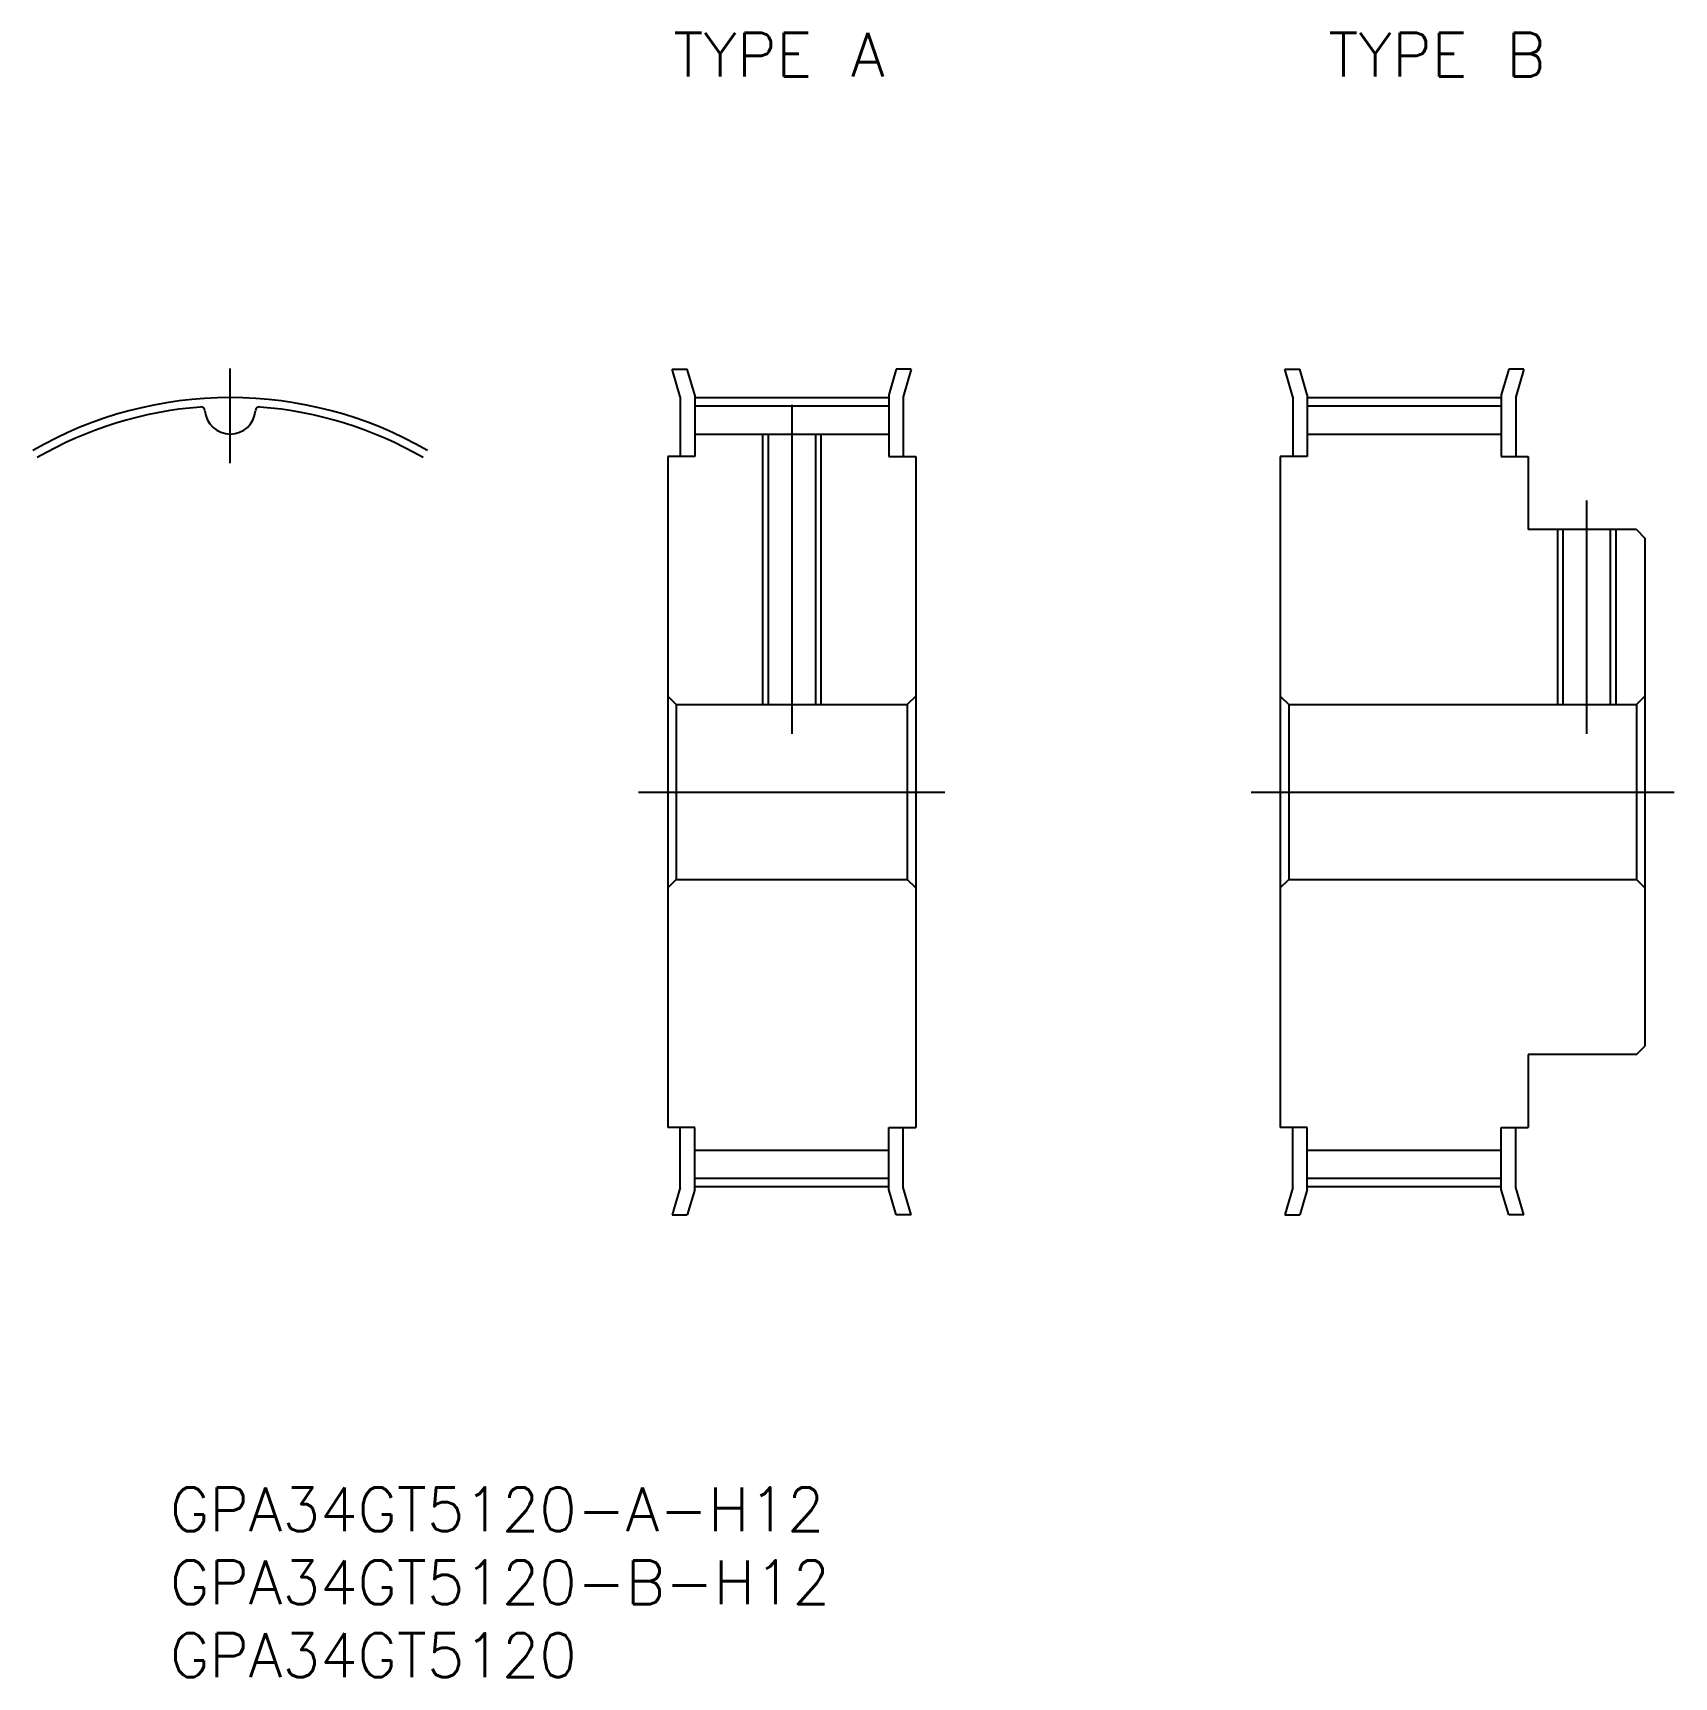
# Model space of a CAD drawing. Extents: x -14 to 99, y -61 to 52.
import ezdxf

# ---------------------------------------------------------------- set-up
doc = ezdxf.new("R2010")
doc.units = 0
doc.linetypes.add('CENTER', pattern=[50.8, 31.75, -6.35, 6.35, -6.35])
doc.layers.get('0').update_dxf_attribs({"linetype": 'CONTINUOUS'})
doc.layers.add('CENTER', color=1, linetype='CONTINUOUS')
doc.styles.get("Standard").update_dxf_attribs({"font": 'txt.shx', "height": 3, "bigfont": 'bigfont.shx'})

# ---------------------------------------------------------------- blocks, each defined once
blk = doc.blocks.new('*U2')
at = {"color": 7, "linetype": 'CONTINUOUS'}
blk.add_text('GPA34GT5120-B-H12', height=3, dxfattribs=at).set_placement((-4.13, -55.69))
blk = doc.blocks.new('*U3')
at = {"color": 7, "linetype": 'CONTINUOUS'}
blk.add_text('GPA34GT5120', height=3, dxfattribs=at).set_placement((-4.13, -60.69))
blk = doc.blocks.new('*U4')
at = {"color": 7, "linetype": 'CONTINUOUS'}
blk.add_text('TYPE A', height=3, dxfattribs=at).set_placement((30.38, 49.06))
blk = doc.blocks.new('*U5')
at = {"color": 7, "linetype": 'CONTINUOUS'}
blk.add_text('TYPE B', height=3, dxfattribs=at).set_placement((75.3, 49.06))
blk = doc.blocks.new('*U6')
at = {"color": 7, "linetype": 'CONTINUOUS'}
blk.add_text('GPA34GT5120-A-H12', height=3, dxfattribs=at).set_placement((-4.13, -50.69))

msp = doc.modelspace()

# ---------------------------------------------------------------- linework, layer by layer
at = {"color": 7, "linetype": 'CONTINUOUS'}
for p, q in [((30.3, 29), (31.34, 29)), ((30.85, 27.11), (30.3, 29)), ((31.85, 27.25), (31.34, 29)), ((45.66, 29), (45.15, 27.25)), ((46.7, 29), (45.66, 29)), ((46.7, 29), (46.15, 27.11)), ((72.3, 29), (73.34, 29)), ((72.85, 27.11), (72.3, 29)), ((73.85, 27.25), (73.34, 29)), ((87.66, 29), (87.15, 27.25)), ((88.7, 29), (87.66, 29)), ((88.7, 29), (88.15, 27.11)), ((30.85, 27.11), (30.85, 23)), ((31.85, 27.25), (31.85, 23)), ((45.15, 27.25), (45.15, 23)), ((46.15, 27.11), (46.15, 23)), ((72.85, 27.11), (72.85, 23)), ((73.85, 27.25), (73.85, 23)), ((87.15, 27.25), (87.15, 23)), ((88.15, 27.11), (88.15, 23)), ((31.85, 26.48), (45.15, 26.48)), ((73.85, 26.48), (87.15, 26.48)), ((31.85, 24.55), (45.15, 24.55)), ((36.88, 24.55), (36.88, 6)), ((40.12, 24.55), (40.12, 6)), ((73.85, 24.55), (87.15, 24.55)), ((30, 23), (30, -23)), ((31.85, 23), (30, 23)), ((45.15, 23), (47, 23)), ((47, 23), (47, -23)), ((72, 23), (72, -23)), ((73.85, 23), (72, 23)), ((87.15, 23), (89, 23)), ((89, 23), (89, 18)), ((96.42, 18), (89, 18)), ((91.38, 18), (91.38, 6)), ((94.62, 18), (94.62, 6)), ((96.42, 18), (97, 17.42)), ((97, 17.42), (97, -17.42)), ((30, 6.58), (30.58, 6)), ((30.58, 6), (46.42, 6)), ((30.58, 6), (30.58, -6)), ((47, 6.58), (46.42, 6)), ((46.42, 6), (46.42, -6)), ((72, 6.58), (72.58, 6)), ((72.58, 6), (96.42, 6)), ((72.58, 6), (72.58, -6)), ((97, 6.58), (96.42, 6)), ((96.42, 6), (96.42, -6)), ((30, -6.58), (30.58, -6)), ((30.58, -6), (46.42, -6)), ((47, -6.58), (46.42, -6)), ((72, -6.58), (72.58, -6)), ((72.58, -6), (96.42, -6)), ((97, -6.58), (96.42, -6)), ((96.42, -18), (89, -18)), ((89, -18), (89, -23)), ((96.42, -18), (97, -17.42)), ((31.85, -23), (30, -23)), ((30.85, -27.11), (30.85, -23)), ((31.85, -27.25), (31.85, -23)), ((45.15, -27.25), (45.15, -23)), ((45.15, -23), (47, -23)), ((46.15, -27.11), (46.15, -23)), ((73.85, -23), (72, -23)), ((72.85, -27.11), (72.85, -23)), ((73.85, -27.25), (73.85, -23)), ((87.15, -27.25), (87.15, -23)), ((87.15, -23), (89, -23)), ((88.15, -27.11), (88.15, -23)), ((31.85, -24.56), (45.15, -24.56)), ((73.85, -24.56), (87.15, -24.56)), ((31.85, -26.49), (45.15, -26.49)), ((73.85, -26.49), (87.15, -26.49)), ((30.85, -27.11), (30.3, -29)), ((31.85, -27.25), (31.34, -29)), ((45.66, -29), (45.15, -27.25)), ((46.7, -29), (46.15, -27.11)), ((72.85, -27.11), (72.3, -29)), ((73.85, -27.25), (73.34, -29)), ((87.66, -29), (87.15, -27.25)), ((88.7, -29), (88.15, -27.11)), ((30.3, -29), (31.34, -29)), ((46.7, -29), (45.66, -29)), ((72.3, -29), (73.34, -29)), ((88.7, -29), (87.66, -29))]:
    msp.add_line(p, q, dxfattribs=at)
at = {"color": 3, "linetype": 'CONTINUOUS'}
for p, q in [((36.5, 24.55), (36.5, 6)), ((40.5, 24.55), (40.5, 6)), ((91, 18), (91, 6)), ((95, 18), (95, 6))]:
    msp.add_line(p, q, dxfattribs=at)
at = {"color": 7, "linetype": 'CONTINUOUS'}
for centre, radius, start, end in [((0, 0), 26.48, 94.4204, 120), ((-2.02, 26.12), 0.29, 4.9376, 94.4204), ((0, 26.29), 1.74, 184.9376, 355.0624), ((2.02, 26.12), 0.29, 85.5796, 175.0624), ((0, 0), 26.48, 60, 85.5796)]:
    msp.add_arc(centre, radius, start, end, dxfattribs=at)
at = {"layer": 'CENTER', "color": 1, "linetype": 'CENTER'}
for p, q in [((0, 22.56), (0, 29.05)), ((31.85, 27.05), (45.15, 27.05)), ((38.5, 26.55), (38.5, 4)), ((73.85, 27.05), (87.15, 27.05)), ((93, 20), (93, 4)), ((28, 0), (49, 0)), ((70, 0), (99, 0)), ((31.85, -27.06), (45.15, -27.06)), ((73.85, -27.06), (87.15, -27.06))]:
    msp.add_line(p, q, dxfattribs=at)
msp.add_arc((0, 0), 27.05, 60, 120, dxfattribs=at)

# ---------------------------------------------------------------- block references
at = {"color": 7, "linetype": 'CONTINUOUS'}
for name in ['*U4', '*U5', '*U6', '*U2', '*U3']:
    msp.add_blockref(name, (0, 0), dxfattribs=at)

doc.saveas('drawing.dxf')
